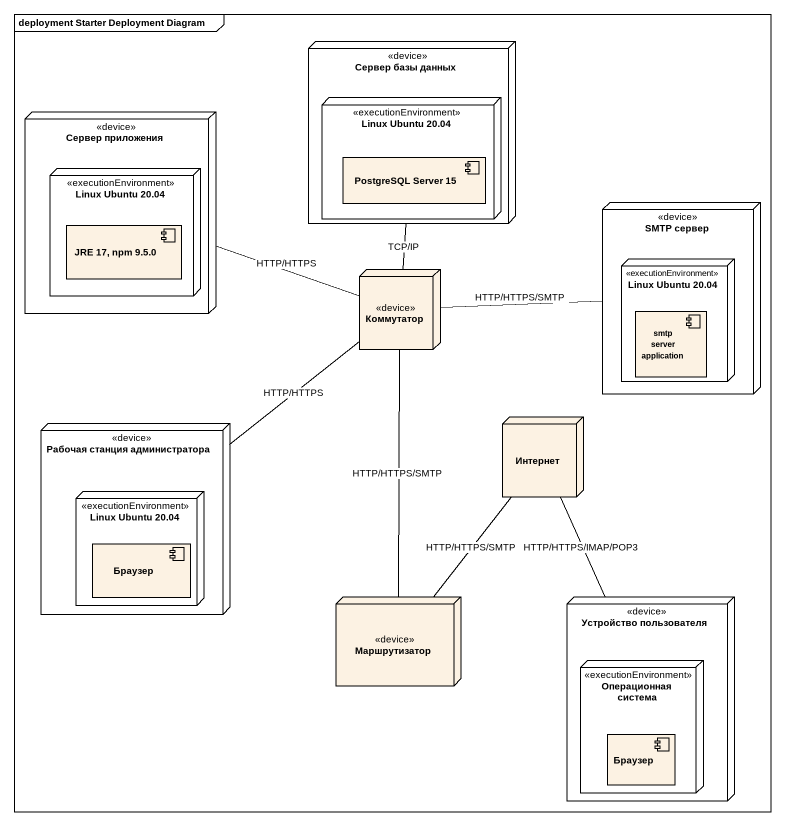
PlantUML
@startuml
mainframe deployment Starter Deployment Diagram
node "Сервер базы данных" as Сервер_базы_данных <<device>> {
  node "Linux Ubuntu 20.04" as Linux_Ubuntu_20_04 <<executionEnvironment>> {
    component "PostgreSQL Server 15" as PostgreSQL_Server_15
  }
}
node "Сервер приложения" as Сервер_приложения <<device>> {
  node "Linux Ubuntu 20.04" as Linux_Ubuntu_20_04_2 <<executionEnvironment>> {
    component "JRE 17, npm 9.5.0" as JRE_17_npm_9_5_0
  }
}
node "SMTP сервер" as SMTP_сервер <<device>> {
  node "Linux Ubuntu 20.04" as Linux_Ubuntu_20_04_3 <<executionEnvironment>> {
    component "smtp server application" as smtp_server_application
  }
}
node Коммутатор <<device>>
node Интернет
node "Рабочая станция администратора" as Рабочая_станция <<device>> {
  node "Linux Ubuntu 20.04" as Linux_Ubuntu_20_04_4 <<executionEnvironment>> {
    component Браузер
  }
}
node Маршрутизатор <<device>>
node "Устройство пользователя" as Устройство_пользователя <<device>> {
  node "Операционная система" as Операционная_система <<executionEnvironment>> {
    component "Браузер" as Браузер_2
  }
}
Сервер_базы_данных -- Коммутатор : TCP/IP
Сервер_приложения -right- Коммутатор : HTTP/HTTPS
SMTP_сервер -left- Коммутатор : HTTP/HTTPS/SMTP
Интернет -- Устройство_пользователя : HTTP/HTTPS/IMAP/POP3
Рабочая_станция -up- Коммутатор : HTTP/HTTPS
Маршрутизатор -up- Коммутатор : HTTP/HTTPS/SMTP
Маршрутизатор -up- Интернет : HTTP/HTTPS/SMTP
@enduml
